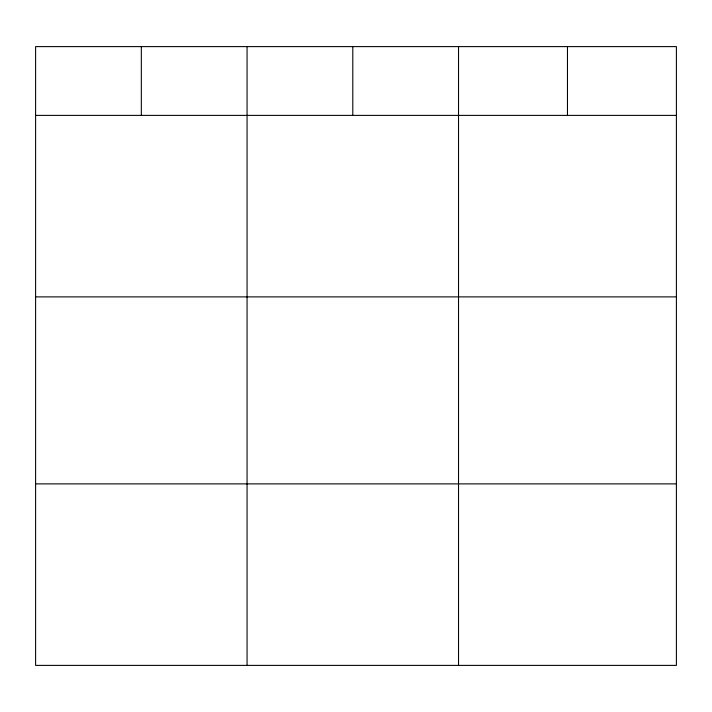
<?xml version="1.0" encoding="UTF-8"?>
<svg xmlns="http://www.w3.org/2000/svg" width="712" height="712" viewBox="0 0 712 712"><rect width="100%" height="100%" fill="white"/><g stroke="black" fill="none" stroke-linecap="round" stroke-linejoin="round"><path stroke-width="1.07" d="M676.4 296.886L676.4 46.609L35.6 46.609L35.6 665.391L676.4 665.391L676.4 296.886L35.6 296.886M35.6 115.389L676.4 115.389M35.6 483.884L676.4 483.884M567.464 46.609L567.464 115.389M458.528 46.609L458.528 665.391M352.796 46.609L352.796 115.389M247.064 46.609L247.064 665.391M141.332 46.609L141.332 115.389"/></g></svg>
